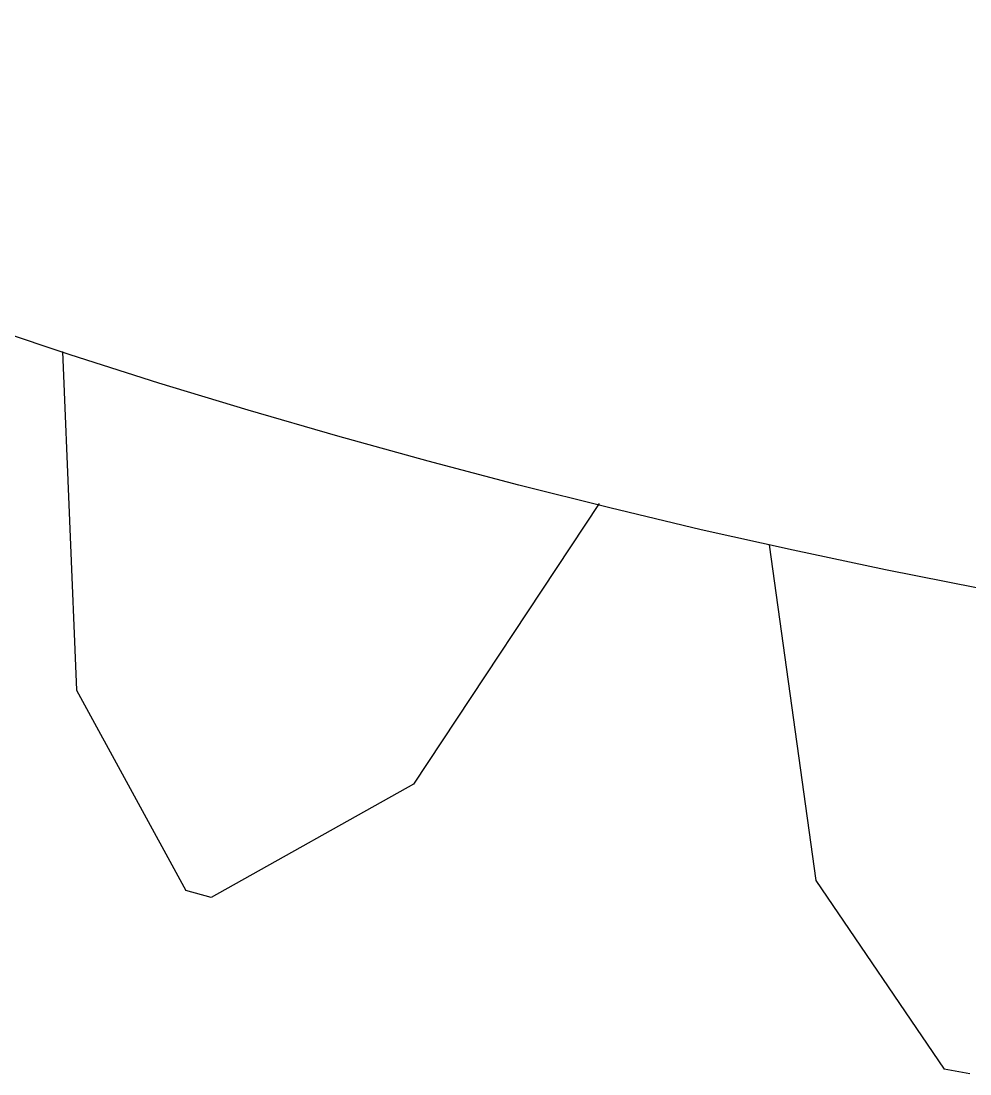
# Model space of a CAD drawing. Extents: x -381 to 213, y -63 to 250.
# Drawn here: x -137.79 to -129.96, y -52.8 to -44.12 of the extents above; entities that cross this region are included whole.
import ezdxf

# ---------------------------------------------------------------- set-up
doc = ezdxf.new("R2010")
doc.units = 0
doc.header["$MEASUREMENT"] = 0
doc.linetypes.add('K5LT_BASIC', pattern=[0])
doc.layers.add('Системный слой', color=7, linetype='Continuous')

# ---------------------------------------------------------------- blocks, each defined once
blk = doc.blocks.new('*U')
at = {"layer": 'Системный слой', "color": 5, "linetype": 'K5LT_BASIC'}
for p, q in [((75.8477, -57.9859), (75.639, -57.9268)), ((75.8477, -57.9859), (75.639, -57.9268)), ((82.1063, -59.4404), (81.8928, -59.4017)), ((82.1063, -59.4404), (81.8928, -59.4017))]:
    blk.add_line(p, q, dxfattribs=at)
for points in [[(74.6211, -53.4808), (74.7357, -56.2758), (75.639, -57.9268)], [(74.6211, -53.4808), (74.7357, -56.2758), (75.639, -57.9268)], [(79.0468, -54.735), (77.5166, -57.0491), (75.8477, -57.9859)], [(79.0468, -54.735), (77.5166, -57.0491), (75.8477, -57.9859)], [(80.4505, -55.0748), (80.8344, -57.8456), (81.8928, -59.4017)], [(80.4505, -55.0748), (80.8344, -57.8456), (81.8928, -59.4017)]]:
    blk.add_lwpolyline(points, dxfattribs=at)
blk = doc.blocks.new('*F')
at = {"layer": 'Системный слой', "color": 5, "linetype": 'K5LT_BASIC'}
blk.add_circle((94.0125, 5.9815), 62.5341, dxfattribs=at)
blk.add_circle((94.0125, 5.9815), 62.5341, dxfattribs=at)
at = {"layer": 'Системный слой'}
blk.add_blockref('*U', (0, 0), dxfattribs=at)
blk.add_blockref('*U', (0, 0), dxfattribs=at)
blk.add_blockref('*U', (0, 0), dxfattribs=at)
blk.add_blockref('*U', (0, 0), dxfattribs=at)
blk.add_blockref('*U', (0, 0), dxfattribs=at)
blk.add_blockref('*U', (0, 0), dxfattribs=at)
blk.add_blockref('*U', (0, 0), dxfattribs=at)
blk.add_blockref('*U', (0, 0), dxfattribs=at)
blk.add_blockref('*U', (0, 0), dxfattribs=at)
blk.add_blockref('*U', (0, 0), dxfattribs=at)
blk.add_blockref('*U', (0, 0), dxfattribs=at)
blk.add_blockref('*U', (0, 0), dxfattribs=at)
blk.add_blockref('*U', (0, 0), dxfattribs=at)
blk.add_blockref('*U', (0, 0), dxfattribs=at)
blk.add_blockref('*U', (0, 0), dxfattribs=at)
blk.add_blockref('*U', (0, 0), dxfattribs=at)
blk.add_blockref('*U', (0, 0), dxfattribs=at)
blk.add_blockref('*U', (0, 0), dxfattribs=at)
blk.add_blockref('*U', (0, 0), dxfattribs=at)
blk.add_blockref('*U', (0, 0), dxfattribs=at)
blk.add_blockref('*U', (0, 0), dxfattribs=at)
blk.add_blockref('*U', (0, 0), dxfattribs=at)
blk.add_blockref('*U', (0, 0), dxfattribs=at)
blk.add_blockref('*U', (0, 0), dxfattribs=at)
blk.add_blockref('*U', (0, 0), dxfattribs=at)
blk.add_blockref('*U', (0, 0), dxfattribs=at)
blk.add_blockref('*U', (0, 0), dxfattribs=at)
blk.add_blockref('*U', (0, 0), dxfattribs=at)
blk.add_blockref('*U', (0, 0), dxfattribs=at)
blk.add_blockref('*U', (0, 0), dxfattribs=at)
blk.add_blockref('*U', (0, 0), dxfattribs=at)
blk.add_blockref('*U', (0, 0), dxfattribs=at)
blk.add_blockref('*U', (0, 0), dxfattribs=at)
blk.add_blockref('*U', (0, 0), dxfattribs=at)
blk.add_blockref('*U', (0, 0), dxfattribs=at)
blk.add_blockref('*U', (0, 0), dxfattribs=at)
blk.add_blockref('*U', (0, 0), dxfattribs=at)
blk.add_blockref('*U', (0, 0), dxfattribs=at)
blk.add_blockref('*U', (0, 0), dxfattribs=at)
blk.add_blockref('*U', (0, 0), dxfattribs=at)
blk.add_blockref('*U', (0, 0), dxfattribs=at)
blk.add_blockref('*U', (0, 0), dxfattribs=at)
blk.add_blockref('*U', (0, 0), dxfattribs=at)
blk.add_blockref('*U', (0, 0), dxfattribs=at)
blk.add_blockref('*U', (0, 0), dxfattribs=at)
blk.add_blockref('*U', (0, 0), dxfattribs=at)
blk.add_blockref('*U', (0, 0), dxfattribs=at)
blk.add_blockref('*U', (0, 0), dxfattribs=at)
blk.add_blockref('*U', (0, 0), dxfattribs=at)
blk.add_blockref('*U', (0, 0), dxfattribs=at)
blk.add_blockref('*U', (0, 0), dxfattribs=at)
blk.add_blockref('*U', (0, 0), dxfattribs=at)
blk.add_blockref('*U', (0, 0), dxfattribs=at)
blk.add_blockref('*U', (0, 0), dxfattribs=at)
blk.add_blockref('*U', (0, 0), dxfattribs=at)
blk.add_blockref('*U', (0, 0), dxfattribs=at)
blk.add_blockref('*U', (0, 0), dxfattribs=at)
blk.add_blockref('*U', (0, 0), dxfattribs=at)
blk.add_blockref('*U', (0, 0), dxfattribs=at)
blk.add_blockref('*U', (0, 0), dxfattribs=at)
blk.add_blockref('*U', (0, 0), dxfattribs=at)
blk.add_blockref('*U', (0, 0), dxfattribs=at)
blk.add_blockref('*U', (0, 0), dxfattribs=at)
blk.add_blockref('*U', (0, 0), dxfattribs=at)
blk.add_blockref('*U', (0, 0), dxfattribs=at)
blk.add_blockref('*U', (0, 0), dxfattribs=at)
blk.add_blockref('*U', (0, 0), dxfattribs=at)
blk.add_blockref('*U', (0, 0), dxfattribs=at)
blk.add_blockref('*U', (0, 0), dxfattribs=at)
blk.add_blockref('*U', (0, 0), dxfattribs=at)
blk.add_blockref('*U', (0, 0), dxfattribs=at)
blk.add_blockref('*U', (0, 0), dxfattribs=at)
blk.add_blockref('*U', (0, 0), dxfattribs=at)
blk.add_blockref('*U', (0, 0), dxfattribs=at)
blk.add_blockref('*U', (0, 0), dxfattribs=at)
blk.add_blockref('*U', (0, 0), dxfattribs=at)
blk.add_blockref('*U', (0, 0), dxfattribs=at)
blk.add_blockref('*U', (0, 0), dxfattribs=at)
blk.add_blockref('*U', (0, 0), dxfattribs=at)
blk.add_blockref('*U', (0, 0), dxfattribs=at)
blk.add_blockref('*U', (0, 0), dxfattribs=at)
blk.add_blockref('*U', (0, 0), dxfattribs=at)
blk.add_blockref('*U', (0, 0), dxfattribs=at)
blk.add_blockref('*U', (0, 0), dxfattribs=at)
blk.add_blockref('*U', (0, 0), dxfattribs=at)
blk.add_blockref('*U', (0, 0), dxfattribs=at)
blk.add_blockref('*U', (0, 0), dxfattribs=at)
blk.add_blockref('*U', (0, 0), dxfattribs=at)
blk.add_blockref('*U', (0, 0), dxfattribs=at)
blk.add_blockref('*U', (0, 0), dxfattribs=at)
blk.add_blockref('*U', (0, 0), dxfattribs=at)
blk.add_blockref('*U', (0, 0), dxfattribs=at)
blk.add_blockref('*U', (0, 0), dxfattribs=at)
blk.add_blockref('*U', (0, 0), dxfattribs=at)
blk.add_blockref('*U', (0, 0), dxfattribs=at)
blk.add_blockref('*U', (0, 0), dxfattribs=at)
blk.add_blockref('*U', (0, 0), dxfattribs=at)
blk.add_blockref('*U', (0, 0), dxfattribs=at)
blk.add_blockref('*U', (0, 0), dxfattribs=at)
blk.add_blockref('*U', (0, 0), dxfattribs=at)
blk.add_blockref('*U', (0, 0), dxfattribs=at)
blk.add_blockref('*U', (0, 0), dxfattribs=at)
blk.add_blockref('*U', (0, 0), dxfattribs=at)
blk.add_blockref('*U', (0, 0), dxfattribs=at)
blk.add_blockref('*U', (0, 0), dxfattribs=at)
blk.add_blockref('*U', (0, 0), dxfattribs=at)
blk.add_blockref('*U', (0, 0), dxfattribs=at)
blk.add_blockref('*U', (0, 0), dxfattribs=at)
blk.add_blockref('*U', (0, 0), dxfattribs=at)
blk.add_blockref('*U', (0, 0), dxfattribs=at)
blk.add_blockref('*U', (0, 0), dxfattribs=at)
blk.add_blockref('*U', (0, 0), dxfattribs=at)
blk.add_blockref('*U', (0, 0), dxfattribs=at)
blk.add_blockref('*U', (0, 0), dxfattribs=at)
blk.add_blockref('*U', (0, 0), dxfattribs=at)
blk.add_blockref('*U', (0, 0), dxfattribs=at)
blk.add_blockref('*U', (0, 0), dxfattribs=at)
blk.add_blockref('*U', (0, 0), dxfattribs=at)
blk.add_blockref('*U', (0, 0), dxfattribs=at)
blk.add_blockref('*U', (0, 0), dxfattribs=at)
blk.add_blockref('*U', (0, 0), dxfattribs=at)
blk.add_blockref('*U', (0, 0), dxfattribs=at)
blk.add_blockref('*U', (0, 0), dxfattribs=at)
blk.add_blockref('*U', (0, 0), dxfattribs=at)
blk.add_blockref('*U', (0, 0), dxfattribs=at)
blk.add_blockref('*U', (0, 0), dxfattribs=at)
blk.add_blockref('*U', (0, 0), dxfattribs=at)
blk.add_blockref('*U', (0, 0), dxfattribs=at)
blk.add_blockref('*U', (0, 0), dxfattribs=at)
blk.add_blockref('*U', (0, 0), dxfattribs=at)
blk.add_blockref('*U', (0, 0), dxfattribs=at)
blk.add_blockref('*U', (0, 0), dxfattribs=at)
blk.add_blockref('*U', (0, 0), dxfattribs=at)
blk.add_blockref('*U', (0, 0), dxfattribs=at)
blk.add_blockref('*U', (0, 0), dxfattribs=at)
blk.add_blockref('*U', (0, 0), dxfattribs=at)
blk.add_blockref('*U', (0, 0), dxfattribs=at)
blk.add_blockref('*U', (0, 0), dxfattribs=at)
blk.add_blockref('*U', (0, 0), dxfattribs=at)
blk.add_blockref('*U', (0, 0), dxfattribs=at)
blk.add_blockref('*U', (0, 0), dxfattribs=at)
blk.add_blockref('*U', (0, 0), dxfattribs=at)
blk.add_blockref('*U', (0, 0), dxfattribs=at)
blk.add_blockref('*U', (0, 0), dxfattribs=at)
blk.add_blockref('*U', (0, 0), dxfattribs=at)
blk.add_blockref('*U', (0, 0), dxfattribs=at)
blk.add_blockref('*U', (0, 0), dxfattribs=at)
blk.add_blockref('*U', (0, 0), dxfattribs=at)
blk.add_blockref('*U', (0, 0), dxfattribs=at)
blk.add_blockref('*U', (0, 0), dxfattribs=at)
blk.add_blockref('*U', (0, 0), dxfattribs=at)
blk.add_blockref('*U', (0, 0), dxfattribs=at)
blk.add_blockref('*U', (0, 0), dxfattribs=at)
blk.add_blockref('*U', (0, 0), dxfattribs=at)
blk.add_blockref('*U', (0, 0), dxfattribs=at)
blk.add_blockref('*U', (0, 0), dxfattribs=at)
blk.add_blockref('*U', (0, 0), dxfattribs=at)
blk.add_blockref('*U', (0, 0), dxfattribs=at)
blk.add_blockref('*U', (0, 0), dxfattribs=at)
blk.add_blockref('*U', (0, 0), dxfattribs=at)
blk.add_blockref('*U', (0, 0), dxfattribs=at)
blk.add_blockref('*U', (0, 0), dxfattribs=at)
blk.add_blockref('*U', (0, 0), dxfattribs=at)
blk.add_blockref('*U', (0, 0), dxfattribs=at)
blk.add_blockref('*U', (0, 0), dxfattribs=at)
blk.add_blockref('*U', (0, 0), dxfattribs=at)
blk.add_blockref('*U', (0, 0), dxfattribs=at)
blk.add_blockref('*U', (0, 0), dxfattribs=at)
blk.add_blockref('*U', (0, 0), dxfattribs=at)
blk.add_blockref('*U', (0, 0), dxfattribs=at)
blk.add_blockref('*U', (0, 0), dxfattribs=at)
blk.add_blockref('*U', (0, 0), dxfattribs=at)
blk.add_blockref('*U', (0, 0), dxfattribs=at)
blk.add_blockref('*U', (0, 0), dxfattribs=at)
blk.add_blockref('*U', (0, 0), dxfattribs=at)
blk.add_blockref('*U', (0, 0), dxfattribs=at)
blk.add_blockref('*U', (0, 0), dxfattribs=at)
blk.add_blockref('*U', (0, 0), dxfattribs=at)
blk.add_blockref('*U', (0, 0), dxfattribs=at)
blk.add_blockref('*U', (0, 0), dxfattribs=at)
blk.add_blockref('*U', (0, 0), dxfattribs=at)
blk.add_blockref('*U', (0, 0), dxfattribs=at)
blk.add_blockref('*U', (0, 0), dxfattribs=at)
blk.add_blockref('*U', (0, 0), dxfattribs=at)
blk.add_blockref('*U', (0, 0), dxfattribs=at)
blk.add_blockref('*U', (0, 0), dxfattribs=at)
blk.add_blockref('*U', (0, 0), dxfattribs=at)
blk.add_blockref('*U', (0, 0), dxfattribs=at)
blk.add_blockref('*U', (0, 0), dxfattribs=at)
blk.add_blockref('*U', (0, 0), dxfattribs=at)
blk.add_blockref('*U', (0, 0), dxfattribs=at)
blk.add_blockref('*U', (0, 0), dxfattribs=at)
blk.add_blockref('*U', (0, 0), dxfattribs=at)
blk.add_blockref('*U', (0, 0), dxfattribs=at)
blk.add_blockref('*U', (0, 0), dxfattribs=at)
blk.add_blockref('*U', (0, 0), dxfattribs=at)
blk.add_blockref('*U', (0, 0), dxfattribs=at)
blk.add_blockref('*U', (0, 0), dxfattribs=at)
blk.add_blockref('*U', (0, 0), dxfattribs=at)
blk.add_blockref('*U', (0, 0), dxfattribs=at)
blk.add_blockref('*U', (0, 0), dxfattribs=at)
blk.add_blockref('*U', (0, 0), dxfattribs=at)
blk.add_blockref('*U', (0, 0), dxfattribs=at)
blk.add_blockref('*U', (0, 0), dxfattribs=at)
blk.add_blockref('*U', (0, 0), dxfattribs=at)
blk.add_blockref('*U', (0, 0), dxfattribs=at)
blk.add_blockref('*U', (0, 0), dxfattribs=at)

msp = doc.modelspace()

# ---------------------------------------------------------------- block references
at = {"layer": 'Системный слой'}
msp.add_blockref('*F', (-212.0681, 6.6367), dxfattribs=at)

doc.saveas('drawing.dxf')
